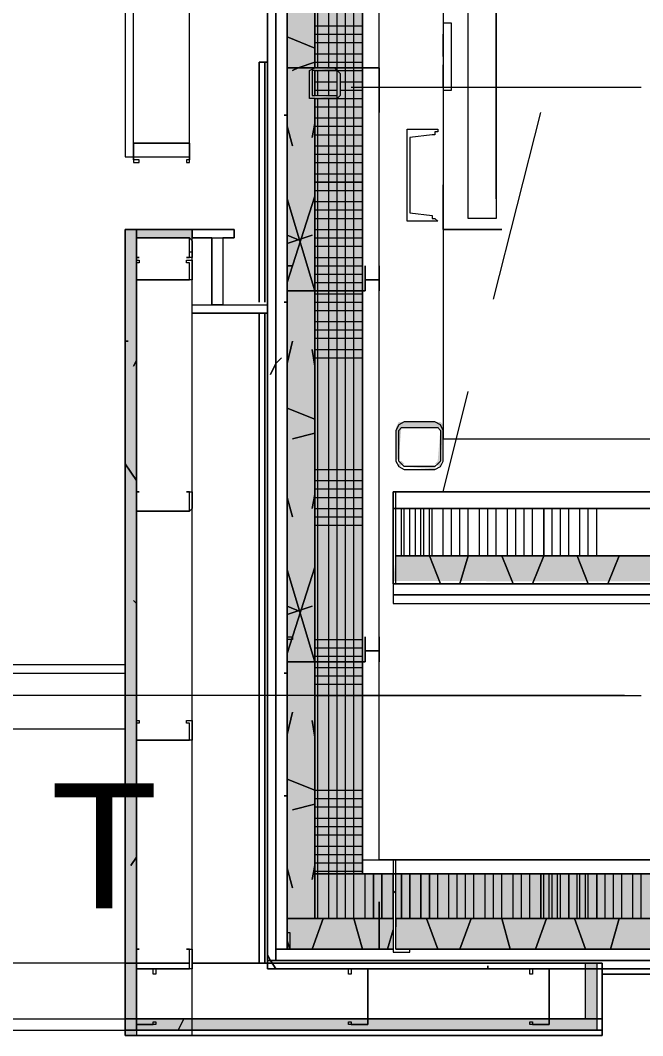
# Model space of a CAD drawing. Header units: metres. Extents: x 98 to 337, y -7 to 53.
# Drawn here: x 141.287 to 142.31, y 25.291 to 26.959 of the extents above; entities that cross this region are included whole.
import ezdxf

# ---------------------------------------------------------------- set-up
doc = ezdxf.new("R2010")
doc.units = ezdxf.units.M
doc.layers.add('PDF_Geometry', color=7, linetype='Continuous', lineweight=0, true_color=0xaaaaaa)
doc.layers.add('PDF_Solid Fills', color=7, linetype='Continuous', lineweight=0, true_color=0xffffff)
doc.layers.add('PDF_Text', color=7, linetype='Continuous', lineweight=0)
doc.styles.add('PDF Helvetica', font='')
doc.styles.get('PDF Helvetica').set_extended_font_data('Helvetica')

msp = doc.modelspace()

# ---------------------------------------------------------------- hatches: boundary and pattern name
at = {"layer": 'PDF_Solid Fills', "lineweight": 0, "transparency": 33554559}
for points in [[(141.7713, 25.4835), (141.7713, 35.522), (141.7255, 35.522), (141.7255, 25.4835)], [(141.7713, 25.4835), (141.7713, 35.522), (141.7255, 35.522), (141.7255, 25.4835)], [(141.478, 26.6014), (141.5697, 26.6014), (141.5697, 26.6152), (141.4597, 26.6152), (141.4597, 25.2911), (141.478, 25.2911)], [(141.8996, 26.0379), (144.3233, 26.0333), (144.3233, 26.0791), (141.9042, 26.0791)], [(141.4597, 25.3002), (142.234, 25.3002), (142.234, 25.4102), (142.2157, 25.4102), (142.2157, 25.3186), (141.4597, 25.3186)]]:
    msp.add_hatch(color=256, dxfattribs=at).paths.add_polyline_path(points)
h = msp.add_hatch(color=256, dxfattribs=at)
h.paths.add_polyline_path([(141.7713, 34.9447), (141.8491, 34.9447), (141.8491, 35.4441), (141.7713, 35.4441)])
h.paths.add_polyline_path([(141.8034, 28.1913), (141.7713, 28.1867), (141.7713, 26.8809), (141.8034, 26.8809), (141.7713, 26.8763), (141.7713, 26.8351), (141.8034, 26.8351), (141.7713, 26.8305), (141.7713, 25.5569), (141.8491, 25.5569), (141.8491, 30.9632), (141.7713, 30.9632), (141.7713, 29.7353), (141.8034, 29.7353), (141.7713, 29.7307), (141.7713, 29.6895), (141.8034, 29.6895), (141.7713, 29.685), (141.7713, 28.2371), (141.8034, 28.2371), (141.7713, 28.2325), (141.7713, 28.1913)])
h.paths.add_polyline_path([(141.7713, 32.4569), (141.8034, 32.4569), (141.7713, 32.4523), (141.7713, 31.0182), (141.8034, 31.0182), (141.7713, 31.0136), (141.7713, 30.9678), (141.8491, 30.9678), (141.8491, 34.9401), (141.7713, 34.9401), (141.7713, 33.8405), (141.8034, 33.8405), (141.7713, 33.8359), (141.7713, 33.7947), (141.8034, 33.7947), (141.7713, 33.7901), (141.7713, 32.5027), (141.8034, 32.5027), (141.7713, 32.4981)])
h = msp.add_hatch(color=256, dxfattribs=at)
h.paths.add_polyline_path([(141.7713, 34.9447), (141.8491, 34.9447), (141.8491, 35.4441), (141.7713, 35.4441)])
h.paths.add_polyline_path([(141.8034, 28.1913), (141.7713, 28.1867), (141.7713, 26.8809), (141.8034, 26.8809), (141.7713, 26.8763), (141.7713, 26.8351), (141.8034, 26.8351), (141.7713, 26.8305), (141.7713, 25.5569), (141.8491, 25.5569), (141.8491, 30.9632), (141.7713, 30.9632), (141.7713, 29.7353), (141.8034, 29.7353), (141.7713, 29.7307), (141.7713, 29.6895), (141.8034, 29.6895), (141.7713, 29.685), (141.7713, 28.2371), (141.8034, 28.2371), (141.7713, 28.2325), (141.7713, 28.1913)])
h.paths.add_polyline_path([(141.7713, 32.4569), (141.8034, 32.4569), (141.7713, 32.4523), (141.7713, 31.0182), (141.8034, 31.0182), (141.7713, 31.0136), (141.7713, 30.9678), (141.8491, 30.9678), (141.8491, 34.9401), (141.7713, 34.9401), (141.7713, 33.8405), (141.8034, 33.8405), (141.7713, 33.8359), (141.7713, 33.7947), (141.8034, 33.7947), (141.7713, 33.7901), (141.7713, 32.5027), (141.8034, 32.5027), (141.7713, 32.4981)])
h = msp.add_hatch(color=256, dxfattribs=at)
h.paths.add_polyline_path([(141.9088, 26.2349), (141.9088, 26.2257), (141.9179, 26.2303), (141.9133, 26.2349)])
h.paths.add_polyline_path([(141.982, 26.2945), (141.9775, 26.2991), (141.9088, 26.2991), (141.9042, 26.2899), (141.9042, 26.2349), (141.9088, 26.2395), (141.9133, 26.2899), (141.9775, 26.2899), (141.9729, 26.2349), (141.9683, 26.2303), (141.9775, 26.2257), (141.9775, 26.2303)])
h.paths.add_polyline_path([(141.9179, 26.2257), (141.9681, 26.2212), (141.9683, 26.2212), (141.9683, 26.2257)])
h = msp.add_hatch(color=256, dxfattribs=at)
h.paths.add_polyline_path([(141.8996, 25.4835), (141.8996, 25.5569), (141.7713, 25.5569), (141.7713, 25.4835)])
h.paths.add_polyline_path([(144.951, 25.5569), (144.951, 25.4835), (145.0472, 25.4835), (145.0472, 25.5569)])
h.paths.add_polyline_path([(141.9042, 25.5569), (141.9042, 25.4835), (144.9464, 25.4835), (144.9464, 25.5569)])
h = msp.add_hatch(color=256, dxfattribs=at)
h.paths.add_polyline_path([(141.8996, 25.4835), (141.8996, 25.5569), (141.7713, 25.5569), (141.7713, 25.4835)])
h.paths.add_polyline_path([(144.951, 25.5569), (144.951, 25.4835), (145.0472, 25.4835), (145.0472, 25.5569)])
h.paths.add_polyline_path([(141.9042, 25.5569), (141.9042, 25.4835), (144.9464, 25.4835), (144.9464, 25.5569)])
h = msp.add_hatch(color=256, dxfattribs=at)
h.paths.add_polyline_path([(141.8996, 25.4331), (141.8996, 25.4835), (141.7255, 25.4835), (141.7255, 25.4331)])
h.paths.add_polyline_path([(144.951, 25.4331), (145.0976, 25.4331), (145.0976, 25.4835), (144.951, 25.4835)])
h.paths.add_polyline_path([(144.9464, 25.4331), (144.9464, 25.4835), (141.9042, 25.4835), (141.9042, 25.4331)])
h = msp.add_hatch(color=256, dxfattribs=at)
h.paths.add_polyline_path([(141.8996, 25.4331), (141.8996, 25.4835), (141.7255, 25.4835), (141.7255, 25.4331)])
h.paths.add_polyline_path([(144.951, 25.4331), (145.0976, 25.4331), (145.0976, 25.4835), (144.951, 25.4835)])
h.paths.add_polyline_path([(144.9464, 25.4331), (144.9464, 25.4835), (141.9042, 25.4835), (141.9042, 25.4331)])

# ---------------------------------------------------------------- linework, layer by layer
at = {"layer": 'PDF_Geometry', "lineweight": 0}
for points in [[(141.5651, 34.0788), (141.5697, 34.0788), (141.5697, 35.5861), (141.5697, 35.6045), (141.4597, 35.6045), (141.4597, 34.0788), (141.4597, 26.7343), (141.4734, 26.7343), (141.5651, 26.7343)], [(141.7071, 25.4148), (141.7071, 35.5861), (141.6934, 35.5861), (141.6934, 25.4148)], [(141.7071, 35.5724), (141.7071, 25.4331), (141.7255, 25.4331), (141.7255, 35.5724)], [(141.982, 28.9702), (141.982, 26.2715), (144.1721, 26.2715), (144.1721, 28.9702), (141.982, 28.9702), (141.982, 26.2715), (144.1721, 26.2715), (144.1721, 28.9702)], [(141.7713, 26.8809), (141.7713, 27.5865), (141.7713, 28.1867), (141.7713, 27.5865)], [(141.9958, 26.8443), (141.9958, 26.9542), (141.9866, 26.9542), (141.982, 26.9542), (141.982, 26.8443), (141.9866, 26.8443)], [(141.6797, 26.496), (141.6797, 26.8901)], [(141.6888, 26.8901), (141.6843, 26.8901), (141.6797, 26.8901), (141.6843, 26.8901), (141.6888, 26.8901), (141.6934, 26.8901)], [(141.6797, 26.496), (141.6797, 26.8901)], [(141.6888, 26.8901), (141.6843, 26.8901), (141.6797, 26.8901), (141.6843, 26.8901), (141.6888, 26.8901), (141.6934, 26.8901)], [(141.6888, 26.496), (141.6888, 26.8901)], [(141.6888, 26.496), (141.6888, 26.8901)], [(141.6934, 26.8901), (141.6934, 26.496)], [(141.6934, 26.8901), (141.6934, 26.496)], [(141.7255, 26.8809), (141.7255, 26.858), (141.7255, 26.8809), (141.8767, 26.8809), (141.8767, 26.8076), (141.8767, 26.8809)], [(141.7621, 26.8717), (141.7621, 26.8763), (141.7713, 26.8809), (141.8034, 26.8809), (141.808, 26.8763), (141.8125, 26.8717), (141.8125, 26.8351), (141.808, 26.8305), (141.8034, 26.8305), (141.7713, 26.8305), (141.7621, 26.8305), (141.7621, 26.8351)], [(141.7713, 26.8351), (141.8034, 26.8351), (141.808, 26.8351), (141.808, 26.8717), (141.808, 26.8763), (141.8034, 26.8763), (141.7713, 26.8763), (141.7667, 26.8763), (141.7667, 26.8717), (141.7667, 26.8351)], [(141.7713, 26.8351), (141.7713, 26.8763)], [(141.9729, 26.7801), (141.9729, 26.7755), (141.9683, 26.7755), (141.9683, 26.7709), (141.9637, 26.7709), (141.927, 26.7664), (141.927, 26.6427), (141.9637, 26.6381), (141.9637, 26.6335), (141.9683, 26.6335), (141.9729, 26.6289), (141.9225, 26.6289), (141.9225, 26.7801)], [(141.5651, 26.7251), (141.5651, 26.7572), (141.4734, 26.7572), (141.4734, 26.7251), (141.4826, 26.7251), (141.4826, 26.7297), (141.4734, 26.7297), (141.4734, 26.7572), (141.5651, 26.7572), (141.5651, 26.7297), (141.5605, 26.7297), (141.5605, 26.7251)], [(142.0783, 26.6152), (141.982, 26.6152), (141.982, 26.6885), (141.982, 26.6152)], [(141.982, 26.6381), (141.982, 26.6747)], [(141.982, 26.6747), (141.982, 26.6381)], [(142.2432, 25.4102), (141.5697, 25.4102), (141.5697, 26.6152), (141.478, 26.6152), (141.478, 25.4102), (141.5651, 25.4102), (141.478, 25.4102), (141.4597, 25.4102), (141.4597, 25.3186), (141.478, 25.3186), (141.8584, 25.3186), (142.1561, 25.3186), (142.2432, 25.3186)], [(141.478, 26.6152), (141.4597, 26.6152), (141.4597, 25.4102), (141.478, 25.4102)], [(141.478, 26.5968), (141.478, 26.6014), (141.5651, 26.6014), (141.5697, 26.5968), (141.5697, 26.5694), (141.5605, 26.5694), (141.5651, 26.5694), (141.5651, 26.5968), (141.5651, 26.6014), (141.478, 26.6014), (141.478, 26.5968), (141.478, 26.5694)], [(141.6017, 26.4915), (141.6017, 26.6014), (141.5697, 26.6014), (141.5697, 26.6152), (141.6384, 26.6152), (141.5697, 26.6152), (141.5697, 26.6014), (141.6384, 26.6014), (141.6201, 26.6014), (141.6201, 26.4915)], [(141.5697, 26.6014), (141.6017, 26.6014), (141.6017, 26.4915), (141.6017, 26.6014)], [(141.4826, 26.5694), (141.478, 26.5694)], [(141.5697, 26.5327), (141.5651, 26.5327), (141.478, 26.5327), (141.478, 26.5648), (141.4826, 26.5648), (141.4826, 26.5602), (141.478, 26.5602), (141.478, 26.5327), (141.5651, 26.5327), (141.5651, 26.5602), (141.5605, 26.5602), (141.5605, 26.5648), (141.5697, 26.5648)], [(141.8538, 26.5327), (141.8767, 26.5327), (141.8767, 26.5144), (141.8767, 26.551), (141.8767, 26.5464), (141.8767, 26.551), (141.8767, 26.5144), (141.8767, 26.5327), (141.8538, 26.5327), (141.8538, 26.5144), (141.7255, 26.5144), (141.7255, 26.551), (141.7255, 26.5556), (141.7346, 26.5556), (141.7255, 26.5556), (141.7255, 26.551), (141.7255, 26.5144), (141.8538, 26.5144), (141.8538, 26.5556)], [(141.6797, 25.4102), (141.6797, 26.4778)], [(141.6797, 25.4102), (141.6797, 26.4778)], [(141.6888, 25.4102), (141.6888, 26.4778)], [(141.6888, 25.4102), (141.6888, 26.4778)], [(141.6934, 26.4778), (141.6934, 25.4102)], [(141.9042, 26.2349), (141.9088, 26.2257), (141.9179, 26.2211), (141.9683, 26.2211), (141.9775, 26.2257), (141.982, 26.2349), (141.982, 26.2853), (141.9775, 26.2945), (141.9683, 26.2991), (141.9179, 26.2991), (141.9088, 26.2945), (141.9042, 26.2853)], [(141.9683, 26.2257), (141.9179, 26.2257), (141.9133, 26.2303), (141.9088, 26.2349), (141.9088, 26.2853), (141.9133, 26.2899), (141.9179, 26.2899), (141.9683, 26.2899), (141.9729, 26.2899), (141.9775, 26.2853), (141.9775, 26.2349), (141.9729, 26.2303)], [(141.5697, 26.157), (141.5651, 26.1524), (141.478, 26.1524), (141.478, 26.157), (141.478, 26.1845), (141.4826, 26.1845), (141.478, 26.1845), (141.478, 26.157), (141.478, 26.1524), (141.5651, 26.1524), (141.5651, 26.157), (141.5651, 26.1845), (141.5605, 26.1845), (141.5697, 26.1845)], [(141.8996, 26.0333), (141.927, 26.0333), (141.9042, 26.0333), (141.9042, 26.1845), (141.9775, 26.1845), (141.8996, 26.1845)], [(141.9042, 26.0791), (142.4723, 26.0791), (143.0816, 26.0791), (143.691, 26.0791), (143.0816, 26.0791), (142.4723, 26.0791)], [(141.8996, 26.0333), (141.8996, 26.015), (144.337, 26.015), (144.337, 26.0333)], [(141.8996, 26.015), (141.8996, 26.0012), (144.3554, 26.0012), (144.3554, 26.015)], [(141.8538, 25.9234), (141.8767, 25.9234), (141.8767, 25.905), (141.8767, 25.9417), (141.8767, 25.9371), (141.8767, 25.9417), (141.8767, 25.905), (141.8767, 25.9234), (141.8538, 25.9234), (141.8538, 25.905), (141.7255, 25.905), (141.7255, 25.9417), (141.7255, 25.9462), (141.7346, 25.9462), (141.7346, 25.9417), (141.7255, 25.9417), (141.7255, 25.905), (141.8538, 25.905), (141.8538, 25.9462)], [(141.4597, 25.9004), (138.7841, 25.9004), (138.7841, 25.8867), (138.7841, 25.7951), (141.4597, 25.7951)], [(141.5697, 25.7767), (141.5651, 25.7767), (141.478, 25.7767), (141.478, 25.8088), (141.4826, 25.8088), (141.4826, 25.8042), (141.478, 25.8042), (141.478, 25.7767), (141.5651, 25.7767), (141.5651, 25.8042), (141.5605, 25.8042), (141.5605, 25.8088), (141.5697, 25.8088)], [(141.8996, 25.4285), (141.927, 25.4285), (141.927, 25.4331), (141.9042, 25.4331), (141.9042, 25.5797), (141.9775, 25.5797), (141.8996, 25.5797)], [(141.7255, 25.4606), (141.7301, 25.4606), (141.7301, 25.4331), (141.8767, 25.4331), (141.8767, 25.511), (141.8767, 25.4331), (141.7255, 25.4331)], [(144.9464, 25.4835), (141.9042, 25.4835)], [(141.5697, 25.401), (141.5651, 25.401), (141.478, 25.401), (141.478, 25.4331), (141.4826, 25.4331), (141.478, 25.4331), (141.478, 25.401), (141.5651, 25.401), (141.5651, 25.4331), (141.5605, 25.4331), (141.5697, 25.4331)], [(141.9042, 25.4331), (142.4814, 25.4331), (143.0908, 25.4331), (143.7002, 25.4331), (144.2866, 25.4331), (144.644, 25.4331), (144.9464, 25.4331), (144.644, 25.4331), (144.2866, 25.4331), (143.7002, 25.4331), (143.0908, 25.4331), (142.4814, 25.4331)], [(141.4597, 25.4102), (138.7841, 25.4102), (138.7841, 25.3002), (141.4597, 25.3002)], [(141.478, 25.3094), (141.478, 25.3964), (141.478, 25.401), (141.5101, 25.401), (141.5101, 25.3919), (141.5056, 25.3919), (141.5056, 25.401), (141.478, 25.401), (141.478, 25.3964), (141.478, 25.3094), (141.5056, 25.3094), (141.5056, 25.314), (141.5101, 25.314), (141.5101, 25.3094)], [(141.8584, 25.401), (141.8584, 25.3964), (141.8584, 25.3094), (141.8263, 25.3094), (141.8263, 25.314), (141.8308, 25.314), (141.8308, 25.3094), (141.8584, 25.3094), (141.8584, 25.3964), (141.8584, 25.401), (141.8308, 25.401), (141.8308, 25.3919), (141.8263, 25.3919), (141.8263, 25.401)], [(142.1561, 25.401), (142.1561, 25.3964), (142.1561, 25.3094), (142.1241, 25.3094), (142.1241, 25.314), (142.1287, 25.314), (142.1287, 25.3094), (142.1561, 25.3094), (142.1561, 25.3964), (142.1561, 25.401), (142.1287, 25.401), (142.1287, 25.3919), (142.1241, 25.3919), (142.1241, 25.401)], [(145.6841, 25.401), (145.6841, 25.3919), (145.5741, 25.3919), (145.148, 25.3919), (145.1297, 25.3919), (142.2432, 25.3919), (145.1297, 25.3919), (145.148, 25.3919), (145.5741, 25.3919), (145.6841, 25.3919)], [(142.2432, 25.3002), (142.2432, 25.3186), (142.1561, 25.3186), (141.8584, 25.3186), (141.478, 25.3186), (141.4597, 25.3186), (141.4597, 25.3002)], [(141.4597, 25.3002), (141.478, 25.3002), (141.478, 25.3186), (141.4597, 25.3186)], [(141.4597, 25.2911), (142.2432, 25.2911), (142.2432, 25.3002), (141.4597, 25.3002)]]:
    msp.add_lwpolyline(points, close=True, dxfattribs=at)
for points in [[(142.1561, 25.401), (145.1297, 25.401), (145.6749, 25.401), (145.6749, 25.5247), (145.1297, 25.5247), (145.1297, 25.5797), (145.1297, 35.4762), (145.6337, 35.4762), (145.6337, 35.6045), (145.1297, 35.6045), (144.9464, 35.6045), (141.6934, 35.6045), (141.6934, 35.4212), (141.6934, 25.5797), (141.6934, 25.401), (141.8263, 25.401)], [(141.6934, 25.401), (141.6934, 35.6045), (141.6934, 25.401)], [(145.1113, 25.4148), (145.0976, 25.4148), (141.7071, 25.4148), (141.7071, 25.4331), (141.7071, 25.5797), (141.7071, 35.4212), (141.7071, 35.5724), (141.7071, 35.5861), (144.9464, 35.5861), (145.0976, 35.5861), (145.1113, 35.5861)], [(141.7713, 34.9447), (141.7713, 35.522), (141.7255, 35.522), (141.7255, 25.4835), (141.7713, 25.4835), (141.7713, 25.905), (141.7713, 26.5144), (141.7713, 26.8305)], [(144.9739, 35.4441), (144.9739, 25.5797), (144.9739, 25.5569), (144.951, 25.5569), (144.9464, 25.5569), (141.8996, 25.5569), (141.8492, 25.5569), (141.8492, 25.905), (141.8492, 26.5144), (141.8492, 26.8809), (141.8492, 27.5865), (141.8492, 28.1867), (141.8492, 28.5074), (141.8492, 29.1168), (141.8492, 29.7353), (141.8492, 30.3264)], [(141.478, 26.6014), (141.478, 25.2911), (141.4597, 25.2911), (142.2432, 25.2911), (142.2432, 25.401), (145.1297, 25.401), (145.1297, 25.3919), (145.1297, 25.401), (145.1343, 25.401), (145.1297, 25.401), (145.1113, 25.401), (145.0976, 25.401), (141.6934, 25.401), (141.6934, 25.4148), (141.6934, 25.5797), (141.6934, 35.4212)], [(141.8996, 25.4331), (141.7255, 25.4331), (141.7255, 25.4835), (141.7255, 25.5797), (141.7255, 35.4212)], [(144.1721, 26.1845), (141.8996, 26.1845), (141.8996, 26.0012), (144.3554, 26.0012), (144.3554, 26.015), (144.3554, 26.1845), (144.3554, 34.711), (144.3554, 34.8806), (144.3554, 34.8943), (141.8767, 34.8943), (141.8767, 35.4212), (144.9464, 35.4212), (144.9464, 25.5797), (141.8767, 25.5797), (141.8767, 26.8809), (141.8767, 28.1867), (141.8767, 29.7353), (141.8767, 30.9632)], [(141.8996, 26.0333), (144.3233, 26.0333), (144.3233, 26.0791), (144.3233, 26.1845), (144.3233, 34.711), (144.3233, 34.8164), (144.3233, 34.8622), (141.8767, 34.8622), (141.8767, 34.8806), (144.337, 34.8806), (144.337, 34.8622), (144.337, 34.711), (144.337, 26.1845), (144.337, 26.0333), (144.337, 26.015), (141.8996, 26.015)], [(141.4734, 26.7343), (141.4734, 34.0788), (141.4597, 34.0788)], [(141.8492, 30.3264), (141.8492, 29.7353), (141.8492, 29.1168), (141.8492, 28.5074), (141.8492, 28.1867), (141.8492, 27.5865), (141.8492, 26.8809), (141.8492, 26.5144), (141.8492, 25.905), (141.8492, 25.5797), (141.8767, 25.5797), (141.8767, 26.8809), (141.8767, 28.1867), (141.8767, 29.7353), (141.8767, 30.9632)], [(141.7713, 26.8809), (141.7713, 27.5865), (141.7713, 28.1867)], [(142.0691, 27.1421), (142.0691, 27.4582), (142.0691, 26.6335), (142.0232, 26.6335), (142.0232, 27.4582), (142.0232, 28.0218), (142.0232, 27.4582), (142.0232, 27.1421), (141.9729, 27.1421), (141.9729, 27.1925)], [(142.0232, 26.6656), (142.0232, 27.1421), (141.9729, 27.1421), (141.9729, 27.7285)], [(141.8492, 27.5865), (141.8492, 26.8809), (141.8492, 26.5144), (141.8492, 25.905), (141.8492, 25.5797), (141.8492, 25.5569), (141.7713, 25.5569), (141.7713, 25.905), (141.7713, 26.5144), (141.7713, 26.8305), (141.7713, 26.5144), (141.7713, 25.905), (141.7713, 25.5797), (141.7713, 25.5569), (141.7713, 25.4835), (141.8767, 25.4835), (141.8996, 25.4835), (141.8767, 25.4835), (141.7713, 25.4835), (141.7713, 25.5569), (141.8996, 25.5569), (144.9464, 25.5569), (141.8996, 25.5569), (141.8492, 25.5569), (141.8492, 25.5797), (144.9739, 25.5797)], [(143.6956, 26.0791), (144.3187, 26.0791), (144.3233, 26.0791), (144.3233, 26.0333), (141.8996, 26.0333), (141.8996, 26.0791), (141.8996, 26.157), (142.4448, 26.157), (141.8996, 26.157), (141.8996, 26.1845), (144.195, 26.1845), (144.195, 26.157), (143.6818, 26.157), (144.2729, 26.157), (144.2729, 26.0791), (143.6956, 26.0791), (144.2729, 26.0791), (144.2729, 26.157), (144.2729, 26.1845), (144.2729, 26.9542), (144.2729, 27.5636)], [(142.0691, 26.6656), (142.0691, 27.4582), (142.0691, 27.1604)], [(141.982, 26.9542), (141.982, 26.8443)], [(141.982, 26.8992), (141.982, 26.9314), (141.982, 26.9359), (141.982, 26.9314)], [(141.982, 26.8534), (141.982, 26.8489), (141.982, 26.8534), (141.982, 26.8809), (141.982, 26.8855), (141.982, 26.8809)], [(141.7713, 26.8351), (141.7713, 26.8763)], [(141.8675, 26.8809), (141.8721, 26.8809)], [(142.0645, 26.5006), (142.1424, 26.8076)], [(141.982, 26.6747), (141.982, 26.6381), (141.982, 26.6747)], [(141.982, 26.6381), (141.982, 26.6747)], [(141.982, 26.6381), (141.982, 26.6747)], [(141.5697, 25.4102), (142.2157, 25.4102), (142.2341, 25.4102), (142.2432, 25.4102), (142.2432, 25.3002), (142.2432, 25.2911), (141.5697, 25.2911), (141.5697, 26.6014), (141.5697, 26.6152), (141.4597, 26.6152), (141.4597, 25.4102), (141.478, 25.4102), (141.5651, 25.4102)], [(141.5697, 25.2911), (141.478, 25.2911), (141.4597, 25.2911), (141.4597, 25.4102), (141.4597, 25.3186), (141.4597, 25.3002), (141.4597, 25.2911), (141.4597, 26.6152), (141.478, 26.6152), (141.5697, 26.6152), (141.478, 26.6152)], [(141.4597, 26.6152), (141.4597, 25.4102), (141.4597, 26.6152)], [(141.6934, 25.5797), (141.6934, 25.4148), (141.6934, 25.4102), (141.6934, 26.4778), (141.5697, 26.4778), (141.5697, 26.4915), (141.6017, 26.4915), (141.6017, 26.6014), (141.6201, 26.6014), (141.6384, 26.6014), (141.6384, 26.6152), (141.6384, 26.6014), (141.6201, 26.6014), (141.6201, 26.4915), (141.6934, 26.4915), (141.6934, 26.4778), (141.6934, 25.4102), (141.6934, 25.4148)], [(141.8767, 26.551), (141.8767, 26.5556), (141.8767, 26.551)], [(141.8767, 26.551), (141.8767, 26.5556), (141.8767, 26.551)], [(141.6934, 26.4778), (141.5697, 26.4778), (141.5697, 26.4915), (141.6017, 26.4915), (141.6201, 26.4915), (141.6934, 26.4915)], [(141.5697, 26.4778), (141.6934, 26.4778), (141.5697, 26.4778)], [(141.982, 26.1845), (142.0232, 26.3494)], [(142.4448, 26.157), (141.8996, 26.157)], [(141.9042, 26.0791), (142.4723, 26.0791), (143.0816, 26.0791), (143.691, 26.0791)], [(141.8767, 25.9417), (141.8767, 25.9462), (141.8767, 25.9417)], [(141.2306, 25.8867), (141.4597, 25.8867)], [(142.2799, 25.85), (141.0107, 25.85)], [(141.8996, 25.5247), (141.9042, 25.5293)], [(141.8996, 25.4835), (141.8767, 25.4835), (141.7255, 25.4835), (141.7255, 25.4331), (141.8996, 25.4331), (141.7071, 25.4331), (141.7071, 25.4148), (145.1113, 25.4148), (145.1113, 25.4331), (144.951, 25.4331), (145.0976, 25.4331), (145.0976, 25.4835), (145.0976, 25.5064)], [(141.8767, 25.5018), (141.8767, 25.5064)], [(144.9464, 25.4835), (141.9042, 25.4835)], [(141.9042, 25.4331), (142.4814, 25.4331), (143.0908, 25.4331), (143.7002, 25.4331), (144.2866, 25.4331), (144.644, 25.4331), (144.9464, 25.4331)], [(137.9868, 25.4102), (137.9868, 25.401), (137.9868, 25.3186), (138.3854, 25.3186), (138.7657, 25.3186), (138.7841, 25.3186), (141.4597, 25.3186), (141.4597, 25.4102)], [(141.478, 25.2911), (141.5697, 25.2911), (141.4597, 25.2911), (142.2432, 25.2911), (142.2432, 25.3094), (142.2432, 25.401), (145.1297, 25.401), (145.1297, 25.4148)], [(142.2341, 25.4102), (142.2341, 25.3186), (142.2341, 25.3002), (141.4597, 25.3002), (141.4597, 25.2911)], [(141.4597, 25.3002), (141.4597, 25.3186), (141.478, 25.3186), (141.8584, 25.3186), (142.1561, 25.3186), (142.2157, 25.3186), (142.2157, 25.4102)], [(142.1561, 25.401), (145.1297, 25.401), (141.6934, 25.401), (145.1297, 25.401), (145.1297, 25.4148), (141.6934, 25.4148), (141.6934, 25.401), (141.8263, 25.401)], [(141.8584, 25.401), (142.1241, 25.401)], [(141.8584, 25.401), (142.1241, 25.401)], [(141.4597, 25.3186), (141.4597, 25.2911), (141.4597, 25.3186)]]:
    msp.add_lwpolyline(points, dxfattribs=at)
at = {"layer": 'PDF_Geometry', "color": 254, "lineweight": 0, "true_color": 0xeaeaea}
for points in [[(141.808, 25.4835), (141.808, 25.5569), (141.808, 25.905), (141.808, 26.5144), (141.808, 27.5865), (141.808, 28.5074), (141.808, 29.1168), (141.808, 30.3264), (141.808, 31.2747), (141.808, 31.8842), (141.808, 33.135), (141.808, 34.3308), (141.808, 34.9401)], [(141.8217, 25.4835), (141.8217, 25.5569), (141.8217, 25.905), (141.8217, 26.5144), (141.8217, 26.8809), (141.8217, 27.5865), (141.8217, 28.1867), (141.8217, 28.5074), (141.8217, 29.1168), (141.8217, 29.7353), (141.8217, 30.3264), (141.8217, 30.9632)], [(141.8354, 25.4835), (141.8354, 25.5569), (141.8354, 25.905), (141.8354, 26.5144), (141.8354, 26.8809), (141.8354, 27.5865), (141.8354, 28.1867), (141.8354, 28.5074), (141.8354, 29.1168), (141.8354, 29.7353), (141.8354, 30.3264), (141.8354, 30.9632)], [(141.7759, 26.8809), (141.7759, 27.5865), (141.7759, 28.1867)], [(141.7942, 26.8809), (141.7942, 28.1867)], [(141.7713, 26.9496), (141.8492, 26.9496)], [(141.7713, 26.9359), (141.8492, 26.9359)], [(141.7713, 26.9222), (141.8492, 26.9222)], [(141.7713, 26.9038), (141.8492, 26.9038)], [(141.7713, 26.8901), (141.8492, 26.8901)], [(141.7713, 26.8763), (141.8492, 26.8763)], [(141.7759, 26.8351), (141.7759, 26.8763)], [(141.7942, 26.8351), (141.7942, 26.8763)], [(141.7713, 26.858), (141.808, 26.858)], [(141.8125, 26.858), (141.8492, 26.858)], [(141.7713, 26.8443), (141.808, 26.8443)], [(141.8125, 26.8443), (141.8492, 26.8443)], [(141.7713, 26.8305), (141.8492, 26.8305)], [(141.7759, 25.4835), (141.7759, 25.5569), (141.7759, 25.905), (141.7759, 26.5144), (141.7759, 26.8305)], [(141.7942, 25.4835), (141.7942, 25.5569), (141.7942, 26.8305)], [(141.7713, 26.8168), (141.8492, 26.8168)], [(141.7713, 26.7985), (141.8492, 26.7985)], [(141.7713, 26.7847), (141.8492, 26.7847)], [(141.7713, 26.7709), (141.8492, 26.7709)], [(141.7713, 26.7527), (141.8492, 26.7527)], [(141.7713, 26.7389), (141.8492, 26.7389)], [(141.7713, 26.7251), (141.8492, 26.7251)], [(141.7713, 26.7068), (141.8492, 26.7068)], [(141.7713, 26.6793), (141.8492, 26.6793)], [(141.7713, 26.661), (141.8492, 26.661)], [(141.7713, 26.6473), (141.8492, 26.6473)], [(141.7713, 26.6335), (141.8492, 26.6335)], [(141.7713, 26.6152), (141.8492, 26.6152)], [(141.7713, 26.6014), (141.8492, 26.6014)], [(141.7713, 26.5877), (141.8492, 26.5877)], [(141.7713, 26.5694), (141.8492, 26.5694)], [(141.7713, 26.5556), (141.8492, 26.5556)], [(141.7713, 26.5419), (141.8492, 26.5419)], [(141.7713, 26.5281), (141.8492, 26.5281)], [(141.7713, 26.5098), (141.8492, 26.5098)], [(141.7713, 26.496), (141.8492, 26.496)], [(141.7713, 26.4823), (141.8492, 26.4823)], [(141.7713, 26.464), (141.8492, 26.464)], [(141.7713, 26.4502), (141.8492, 26.4502)], [(141.7713, 26.4365), (141.8492, 26.4365)], [(141.7713, 26.4182), (141.8492, 26.4182)], [(141.7713, 26.4044), (141.8492, 26.4044)], [(141.7713, 26.2211), (141.8492, 26.2211)], [(141.7713, 26.2029), (141.8492, 26.2029)], [(141.7713, 26.1891), (141.8492, 26.1891)], [(141.7713, 26.1753), (141.8492, 26.1753)], [(141.7713, 26.157), (141.8492, 26.157)], [(141.9042, 26.0791), (141.9042, 26.157)], [(141.9133, 26.0791), (141.9133, 26.157)], [(141.9179, 26.0791), (141.9179, 26.157)], [(141.927, 26.0791), (141.927, 26.157)], [(141.9362, 26.0791), (141.9362, 26.157)], [(141.9454, 26.0791), (141.9454, 26.157)], [(141.95, 26.0791), (141.95, 26.157)], [(141.9592, 26.0791), (141.9592, 26.157)], [(141.9637, 26.0791), (141.9637, 26.157)], [(141.982, 26.0791), (141.982, 26.157)], [(141.9958, 26.0791), (141.9958, 26.157)], [(142.0095, 26.0791), (142.0095, 26.157)], [(142.0232, 26.0791), (142.0232, 26.157)], [(142.0416, 26.0791), (142.0416, 26.157)], [(142.0554, 26.0791), (142.0554, 26.157)], [(142.0691, 26.0791), (142.0691, 26.157)], [(142.0874, 26.0791), (142.0874, 26.157)], [(142.1012, 26.0791), (142.1012, 26.157)], [(142.1149, 26.0791), (142.1149, 26.157)], [(142.1287, 26.0791), (142.1287, 26.157)], [(142.1607, 26.0791), (142.1607, 26.157)], [(142.1745, 26.0791), (142.1745, 26.157)], [(142.1882, 26.0791), (142.1882, 26.157)], [(142.2065, 26.0791), (142.2065, 26.157)], [(142.2203, 26.0791), (142.2203, 26.157)], [(142.2341, 26.0791), (142.2341, 26.157)], [(141.7713, 26.1433), (141.8492, 26.1433)], [(141.7713, 26.1295), (141.8492, 26.1295)], [(141.7713, 25.9417), (141.8492, 25.9417)], [(141.7713, 25.928), (141.8492, 25.928)], [(141.7713, 25.9142), (141.8492, 25.9142)], [(141.7713, 25.8958), (141.8492, 25.8958)], [(141.7713, 25.8821), (141.8492, 25.8821)], [(141.7713, 25.8684), (141.8492, 25.8684)], [(141.7713, 25.85), (141.8492, 25.85)], [(141.7713, 25.6943), (141.8492, 25.6943)], [(141.7713, 25.6805), (141.8492, 25.6805)], [(141.7713, 25.6668), (141.8492, 25.6668)], [(141.7713, 25.6485), (141.8492, 25.6485)], [(141.7713, 25.6347), (141.8492, 25.6347)], [(141.7713, 25.6209), (141.8492, 25.6209)], [(141.7713, 25.6026), (141.8492, 25.6026)], [(141.7713, 25.5889), (141.8492, 25.5889)], [(141.7713, 25.5751), (141.8492, 25.5751)], [(141.7713, 25.5614), (141.8492, 25.5614)], [(141.8538, 25.4835), (141.8538, 25.5569)], [(141.9729, 25.4835), (141.9729, 25.5569)], [(141.9912, 25.4835), (141.9912, 25.5569)], [(142.005, 25.4835), (142.005, 25.5569)], [(142.0187, 25.4835), (142.0187, 25.5569)], [(142.0324, 25.4835), (142.0324, 25.5569)], [(142.0508, 25.4835), (142.0508, 25.5569)], [(142.0645, 25.4835), (142.0645, 25.5569)], [(142.0783, 25.4835), (142.0783, 25.5569)], [(142.0966, 25.4835), (142.0966, 25.5569)], [(142.1103, 25.4835), (142.1103, 25.5569)], [(142.1241, 25.4835), (142.1241, 25.5569)], [(142.147, 25.4835), (142.147, 25.5569)], [(142.1561, 25.4835), (142.1561, 25.5569)], [(142.1607, 25.4835), (142.1607, 25.5569)], [(142.1699, 25.4835), (142.1699, 25.5569)], [(142.1745, 25.4835), (142.1745, 25.5569)], [(142.2019, 25.4835), (142.2019, 25.5569)], [(142.2065, 25.4835), (142.2065, 25.5569)], [(142.2157, 25.4835), (142.2157, 25.5569)], [(142.2203, 25.4835), (142.2203, 25.5569)], [(142.2478, 25.4835), (142.2478, 25.5569)], [(142.2615, 25.4835), (142.2615, 25.5569)], [(142.2753, 25.4835), (142.2753, 25.5569)], [(142.2936, 25.4835), (142.2936, 25.5569)], [(142.3073, 25.4835), (142.3073, 25.5569)]]:
    msp.add_lwpolyline(points, dxfattribs=at)
at = {"layer": 'PDF_Geometry', "color": 254, "lineweight": 0, "true_color": 0xdddddd}
for points in [[(141.7255, 26.9314), (141.7713, 26.913)], [(141.7713, 26.8901), (141.7438, 26.8809), (141.7346, 26.8763), (141.7438, 26.8809)], [(141.7255, 26.7847), (141.7346, 26.7527)], [(141.7713, 26.7893), (141.7667, 26.7664)], [(141.7713, 26.6702), (141.7255, 26.5281), (141.7255, 26.519), (141.7255, 26.5281)], [(141.7255, 26.6656), (141.7713, 26.5144)], [(141.7255, 26.606), (141.7483, 26.5968)], [(141.7667, 26.606), (141.7255, 26.5923)], [(141.7346, 26.4319), (141.7255, 26.3953)], [(141.7667, 26.4182), (141.7713, 26.3907)], [(141.7255, 26.3219), (141.7713, 26.3036)], [(141.7713, 26.2807), (141.7346, 26.2715)], [(141.7255, 26.1753), (141.7346, 26.1433)], [(141.7713, 26.1799), (141.7667, 26.157)], [(141.9592, 26.0791), (141.9775, 26.0333)], [(142.0232, 26.0791), (142.0095, 26.0333)], [(142.0783, 26.0791), (142.0966, 26.0333)], [(142.147, 26.0791), (142.1287, 26.0333)], [(142.2019, 26.0791), (142.2203, 26.0333)], [(142.2707, 26.0791), (142.2524, 26.0333)], [(141.7713, 26.0608), (141.7255, 25.9188)], [(141.7255, 26.0562), (141.7713, 25.905)], [(141.7255, 25.9966), (141.7483, 25.9875)], [(141.7667, 25.9966), (141.7255, 25.9829)], [(141.7255, 25.9142), (141.7255, 25.9096)], [(141.7346, 25.8226), (141.7255, 25.7859)], [(141.7667, 25.8088), (141.7713, 25.7813)], [(141.7255, 25.7126), (141.7713, 25.6943)], [(141.7713, 25.6713), (141.7346, 25.6622)], [(141.7713, 25.5705), (141.7667, 25.5477)], [(141.7255, 25.566), (141.7346, 25.5339)], [(141.785, 25.4835), (141.7667, 25.4331)], [(141.8354, 25.4835), (141.8492, 25.4331)], [(141.9042, 25.4835), (141.9042, 25.4698)], [(141.9546, 25.4835), (141.9729, 25.4331)], [(142.0278, 25.4835), (142.0095, 25.4331)], [(142.0783, 25.4835), (142.092, 25.4331)], [(142.1516, 25.4835), (142.1333, 25.4331)], [(142.1974, 25.4835), (142.2157, 25.4331)], [(142.2707, 25.4835), (142.2569, 25.4331)], [(141.8996, 25.4652), (141.8904, 25.4331)], [(141.7255, 25.4468), (141.7301, 25.4331)]]:
    msp.add_lwpolyline(points, close=True, dxfattribs=at)
at = {"layer": 'PDF_Geometry', "color": 7, "lineweight": 0}
for points in [[(141.8308, 26.8489), (142.0691, 26.8489), (142.3073, 26.8489)], [(141.8308, 25.85), (142.0691, 25.85), (142.3073, 25.85)]]:
    msp.add_lwpolyline(points, dxfattribs=at)
at = {"layer": 'PDF_Geometry', "color": 254, "lineweight": 0, "true_color": 0xeaeaea}
for points in [[(141.7255, 26.8031), (141.7209, 26.8031)], [(141.8492, 26.6931), (141.7713, 26.6931)], [(141.7255, 26.496), (141.7209, 26.496)], [(141.698, 26.377), (141.7071, 26.3953), (141.7163, 26.4044), (141.7071, 26.3953)], [(142.147, 26.157), (142.147, 26.0791)], [(141.7255, 25.8867), (141.7209, 25.8867)], [(141.7255, 25.6851), (141.7209, 25.6851)], [(141.8675, 25.5569), (141.8675, 25.4835)], [(141.8812, 25.5569), (141.8812, 25.4835)], [(141.8996, 25.5569), (141.8996, 25.4835)], [(141.9133, 25.5569), (141.9133, 25.4835)], [(141.927, 25.5569), (141.927, 25.4835)], [(141.9454, 25.5569), (141.9454, 25.4835)], [(141.9592, 25.5569), (141.9592, 25.4835)], [(142.1424, 25.5569), (142.1424, 25.4835)], [(142.1882, 25.5569), (142.1882, 25.4835)], [(142.2341, 25.5569), (142.2341, 25.4835)], [(141.698, 25.4148), (141.7071, 25.401), (141.698, 25.4148), (141.6934, 25.424)], [(142.0554, 25.4056), (142.0554, 25.401)]]:
    msp.add_lwpolyline(points, close=True, dxfattribs=at)
at = {"layer": 'PDF_Geometry', "color": 254, "lineweight": 0, "true_color": 0xd2d2d2}
for points in [[(141.5651, 26.5785), (141.5697, 26.5785)], [(141.8584, 25.3598), (141.8584, 25.3644)]]:
    msp.add_lwpolyline(points, dxfattribs=at)
at = {"layer": 'PDF_Geometry', "color": 7, "lineweight": 0, "true_color": 0xffffff}
for points in [[(141.4597, 26.4319), (141.4643, 26.4319)], [(141.4734, 26.3907), (141.478, 26.3998)], [(141.4597, 26.2303), (141.478, 26.2029)], [(141.4734, 26.0058), (141.478, 26.0012)], [(141.4689, 25.5705), (141.478, 25.5843)], [(141.5468, 25.3002), (141.5559, 25.3186)]]:
    msp.add_lwpolyline(points, close=True, dxfattribs=at)

# ---------------------------------------------------------------- texts
at = {"layer": 'PDF_Text', "lineweight": 0, "insert": (141.3375, 25.6028), "char_height": 0.2054, "attachment_point": 4, "style": 'PDF Helvetica'}
msp.add_mtext('T', dxfattribs=at)

doc.saveas('drawing.dxf')
